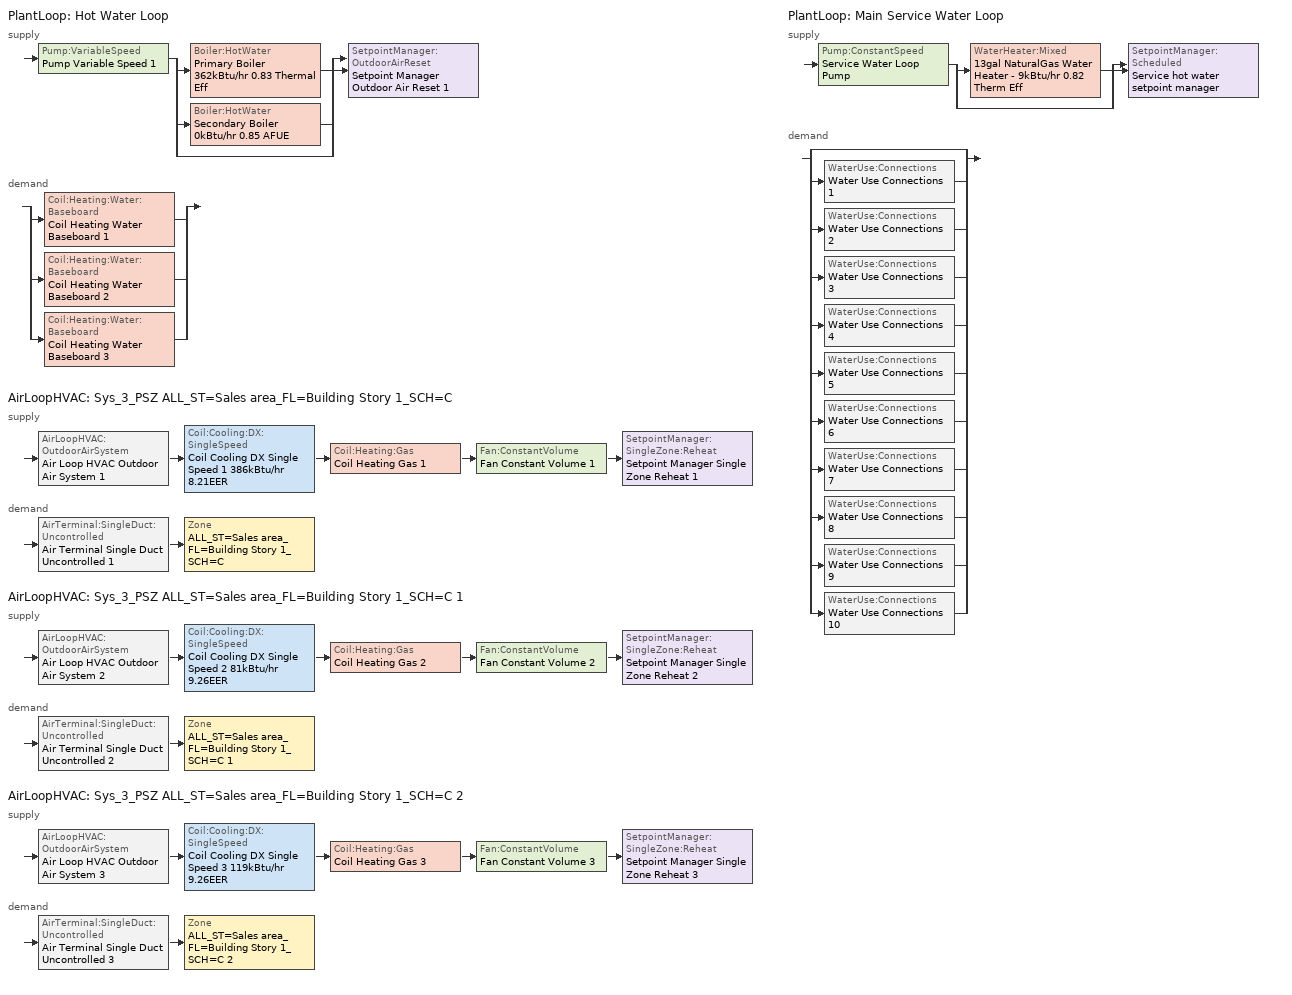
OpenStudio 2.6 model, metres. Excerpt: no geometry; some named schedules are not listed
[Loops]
PlantLoop 'Hot Water Loop'
 supply: Pump:VariableSpeed 'Pump Variable Speed 1' > split
  | Boiler:HotWater 'Primary Boiler 362kBtu/hr 0.83 Thermal Eff'
  | Boiler:HotWater 'Secondary Boiler 0kBtu/hr 0.85 AFUE'
  | bypass
  join > SetpointManager:OutdoorAirReset 'Setpoint Manager Outdoor Air Reset 1'
 demand: split
  | Coil:Heating:Water:Baseboard 'Coil Heating Water Baseboard 1'
  | Coil:Heating:Water:Baseboard 'Coil Heating Water Baseboard 2'
  | Coil:Heating:Water:Baseboard 'Coil Heating Water Baseboard 3'
AirLoopHVAC 'Sys_3_PSZ ALL_ST=Sales area_FL=Building Story 1_SCH=C'
 supply: AirLoopHVAC:OutdoorAirSystem 'Air Loop HVAC Outdoor Air System 1' > Coil:Cooling:DX:SingleSpeed 'Coil Cooling DX Single Speed 1 386kBtu/hr 8.21EER' > Coil:Heating:Gas 'Coil Heating Gas 1' > Fan:ConstantVolume 'Fan Constant Volume 1' > SetpointManager:SingleZone:Reheat 'Setpoint Manager Single Zone Reheat 1'
 demand: AirTerminal:SingleDuct:Uncontrolled 'Air Terminal Single Duct Uncontrolled 1' > Zone 'ALL_ST=Sales area_FL=Building Story 1_SCH=C'
AirLoopHVAC 'Sys_3_PSZ ALL_ST=Sales area_FL=Building Story 1_SCH=C 1'
 supply: AirLoopHVAC:OutdoorAirSystem 'Air Loop HVAC Outdoor Air System 2' > Coil:Cooling:DX:SingleSpeed 'Coil Cooling DX Single Speed 2 81kBtu/hr 9.26EER' > Coil:Heating:Gas 'Coil Heating Gas 2' > Fan:ConstantVolume 'Fan Constant Volume 2' > SetpointManager:SingleZone:Reheat 'Setpoint Manager Single Zone Reheat 2'
 demand: AirTerminal:SingleDuct:Uncontrolled 'Air Terminal Single Duct Uncontrolled 2' > Zone 'ALL_ST=Sales area_FL=Building Story 1_SCH=C 1'
AirLoopHVAC 'Sys_3_PSZ ALL_ST=Sales area_FL=Building Story 1_SCH=C 2'
 supply: AirLoopHVAC:OutdoorAirSystem 'Air Loop HVAC Outdoor Air System 3' > Coil:Cooling:DX:SingleSpeed 'Coil Cooling DX Single Speed 3 119kBtu/hr 9.26EER' > Coil:Heating:Gas 'Coil Heating Gas 3' > Fan:ConstantVolume 'Fan Constant Volume 3' > SetpointManager:SingleZone:Reheat 'Setpoint Manager Single Zone Reheat 3'
 demand: AirTerminal:SingleDuct:Uncontrolled 'Air Terminal Single Duct Uncontrolled 3' > Zone 'ALL_ST=Sales area_FL=Building Story 1_SCH=C 2'
PlantLoop 'Main Service Water Loop'
 supply: Pump:ConstantSpeed 'Service Water Loop Pump' > split
  | WaterHeater:Mixed '13gal NaturalGas Water Heater - 9kBtu/hr 0.82 Therm Eff'
  | bypass
  join > SetpointManager:Scheduled 'Service hot water setpoint manager'
 demand: split
  | bypass
  | WaterUse:Connections 'Water Use Connections 1'
  | WaterUse:Connections 'Water Use Connections 2'
  | WaterUse:Connections 'Water Use Connections 3'
  | WaterUse:Connections 'Water Use Connections 4'
  | WaterUse:Connections 'Water Use Connections 5'
  | WaterUse:Connections 'Water Use Connections 6'
  | WaterUse:Connections 'Water Use Connections 7'
  | WaterUse:Connections 'Water Use Connections 8'
  | WaterUse:Connections 'Water Use Connections 9'
  | WaterUse:Connections 'Water Use Connections 10'
[Sizing:Zone] Zone Cooling Design Supply Air Temperature Input Method=SupplyAirTemperature; Zone Cooling Design Supply Air Temperature {C}=13; Zone Cooling Design Supply Air Temperature Difference {deltaC}=11.11; Zone Heating Design Supply Air Temperature Input Method=SupplyAirTemperature; Zone Heating Design Supply Air Temperature {C}=43; Zone Heating Design Supply Air Temperature Difference {deltaC}=11.11; Zone Cooling Design Supply Air Humidity Ratio {kg-H2O/kg-air}=0.0085; Zone Heating Design Supply Air Humidity Ratio {kg-H2O/kg-air}=0.008; Zone Heating Sizing Factor=1.3; Zone Cooling Sizing Factor=1.1; Cooling Design Air Flow Method=DesignDay; Heating Design Air Flow Method=DesignDay; Account for Dedicated Outdoor Air System=No; Dedicated Outdoor Air System Control Strategy=NeutralSupplyAir; Dedicated Outdoor Air Low Setpoint Temperature for Design {C}=autosize; Dedicated Outdoor Air High Setpoint Temperature for Design {C}=autosize
ALL_ST=Sales area_FL=Building Story 1_SCH=C; ALL_ST=Sales area_FL=Building Story 1_SCH=C 1; ALL_ST=Sales area_FL=Building Story 1_SCH=C 2
[Zone equipment]
ALL_ST=Sales area_FL=Building Story 1_SCH=C: Air Terminal Single Duct Uncontrolled 1, Zone HVAC Baseboard Convective Water 1
ALL_ST=Sales area_FL=Building Story 1_SCH=C 1: Air Terminal Single Duct Uncontrolled 2, Zone HVAC Baseboard Convective Water 2
ALL_ST=Sales area_FL=Building Story 1_SCH=C 2: Air Terminal Single Duct Uncontrolled 3, Zone HVAC Baseboard Convective Water 3
[PlantLoop] Glycol Concentration=0; Plant Loop Volume {m3}=Autocalculate; Load Distribution Scheme=Optimal
Name | Fluid Type | Maximum Loop Temperature {C} | Minimum Loop Temperature {C}
Hot Water Loop | Water
Main Service Water Loop |  | 60 | 10
[Sizing:Plant] Loop Type=Heating; Sizing Option=NonCoincident; Zone Timesteps in Averaging Window=1; Coincident Sizing Factor Mode=None
Name | Design Loop Exit Temperature {C} | Loop Design Temperature Difference {deltaC}
Hot Water Loop | 82 | 16
Main Service Water Loop | 60 | 5
[Pump:VariableSpeed]
Pump Variable Speed 1: Motor Efficiency=0.855; Pump Control Type=Intermittent; Skin Loss Radiative Fraction=0.5; Design Power Sizing Method=PowerPerFlowPerPressure; Design Electric Power per Unit Flow Rate {W/(m3/s)}=348701.1; Design Shaft Power per Unit Flow Rate per Unit Head {W-s/m3-Pa}=1.43473; Design Minimum Flow Rate Fraction=0
[Boiler:HotWater] Fuel Type=NaturalGas; Normalized Boiler Efficiency Curve=BOILER-EFFFPLR-NECB2011; Water Outlet Upper Temperature Limit {C}=99; Boiler Flow Mode=ConstantFlow; Parasitic Electric Load {W}=0; Sizing Factor=1
Name | Nominal Capacity {W} | Nominal Thermal Efficiency
Primary Boiler 362kBtu/hr 0.83 Thermal Eff | 106198 | 0.83
Secondary Boiler 0kBtu/hr 0.85 AFUE | 0.001 | 0.85
[SetpointManager:OutdoorAirReset]
Setpoint Manager Outdoor Air Reset 1: Control Variable=Temperature; Setpoint at Outdoor Low Temperature {C}=82; Outdoor Low Temperature {C}=-16; Setpoint at Outdoor High Temperature {C}=60; Outdoor High Temperature {C}=0
[AirLoopHVAC] Design Supply Air Flow Rate {m3/s}=AutoSize
Name | Availability Schedule
Sys_3_PSZ ALL_ST=Sales area_FL=Building Story 1_SCH=C | Sys_3_PSZ ALL_ST=Sales area_FL=Building Story 1_SCH=C Occ Sch
Sys_3_PSZ ALL_ST=Sales area_FL=Building Story 1_SCH=C 1 | Sys_3_PSZ ALL_ST=Sales area_FL=Building Story 1_SCH=C 1 Occ Sch
Sys_3_PSZ ALL_ST=Sales area_FL=Building Story 1_SCH=C 2 | Sys_3_PSZ ALL_ST=Sales area_FL=Building Story 1_SCH=C 2 Occ Sch
[Sizing:System] Type of Load to Size On=Sensible; Design Outdoor Air Flow Rate {m3/s}=Autosize; Minimum System Air Flow Ratio=1; Preheat Design Temperature {C}=7; Preheat Design Humidity Ratio {kg-H2O/kg-Air}=0.008; Precool Design Temperature {C}=13; Precool Design Humidity Ratio {kg-H2O/kg-Air}=0.008; Central Cooling Design Supply Air Temperature {C}=13; Central Heating Design Supply Air Temperature {C}=43; Sizing Option=NonCoincident; 100% Outdoor Air in Cooling=No; 100% Outdoor Air in Heating=No; Central Cooling Design Supply Air Humidity Ratio {kg-H2O/kg-Air}=0.0085; Central Heating Design Supply Air Humidity Ratio {kg-H2O/kg-Air}=0.008; Cooling Design Air Flow Method=DesignDay; Cooling Design Air Flow Rate {m3/s}=0; Heating Design Air Flow Method=DesignDay; Heating Design Air Flow Rate {m3/s}=0; System Outdoor Air Method=ZoneSum; Zone Maximum Outdoor Air Fraction=1; Cooling Supply Air Flow Rate Per Floor Area {m3/s-m2}=0.00996765; Cooling Fraction of Autosized Cooling Supply Air Flow Rate=1; Cooling Supply Air Flow Rate Per Unit Cooling Capacity {m3/s-W}=3.94755e-05; Heating Supply Air Flow Rate Per Floor Area {m3/s-m2}=0.00996765; Heating Fraction of Autosized Heating Supply Air Flow Rate=1; Heating Fraction of Autosized Cooling Supply Air Flow Rate=1; Heating Supply Air Flow Rate Per Unit Heating Capacity {m3/s-W}=3.15882e-05; Cooling Design Capacity Method=CoolingDesignCapacity; Cooling Design Capacity {W}=autosize; Cooling Design Capacity Per Floor Area {W/m2}=234.7; Fraction of Autosized Cooling Design Capacity=1; Heating Design Capacity Method=HeatingDesignCapacity; Heating Design Capacity {W}=autosize; Heating Design Capacity Per Floor Area {W/m2}=157; Fraction of Autosized Heating Design Capacity=1; Central Cooling Capacity Control Method=OnOff
Sys_3_PSZ ALL_ST=Sales area_FL=Building Story 1_SCH=C; Sys_3_PSZ ALL_ST=Sales area_FL=Building Story 1_SCH=C 1; Sys_3_PSZ ALL_ST=Sales area_FL=Building Story 1_SCH=C 2
[Fan:ConstantVolume] Availability Schedule=Always On Discrete; Fan Efficiency=0.39975; Pressure Rise {Pa}=640; Maximum Flow Rate {m3/s}=AutoSize; Motor Efficiency=0.615
Fan Constant Volume 1; Fan Constant Volume 2; Fan Constant Volume 3
[Coil:Heating:Gas] Availability Schedule=Always On Discrete; Nominal Capacity {W}=AutoSize; Parasitic Electric Load {W}=0; Part Load Fraction Correlation Curve=FURNACE-EFFPLR-NECB2011; Parasitic Gas Load {W}=0
Name | Gas Burner Efficiency
Coil Heating Gas 1; Coil Heating Gas 3 | 0.81
Coil Heating Gas 2 | 0.924
[Coil:Cooling:DX:SingleSpeed] Availability Schedule=Always On Discrete; Rated Total Cooling Capacity {W}=autosize; Rated Sensible Heat Ratio=autosize; Rated Air Flow Rate {m3/s}=autosize; Rated Evaporator Fan Power Per Volume Flow Rate {W/(m3/s)}=773.3; Total Cooling Capacity Function of Temperature Curve=DXCOOL-NECB2011-REF-CAPFT; Total Cooling Capacity Function of Flow Fraction Curve=DXCOOL-NECB2011-REF-CAPFFLOW; Energy Input Ratio Function of Temperature Curve=DXCOOL-NECB2011-REF-COOLEIRFT; Energy Input Ratio Function of Flow Fraction Curve=DXCOOL-NECB2011-REF-COOLEIRFFLOW; Part Load Fraction Correlation Curve=DXCOOL-NECB2011-REF-COOLPLFFPLR; Condenser Type=AirCooled; Evaporative Condenser Effectiveness=0; Evaporative Condenser Air Flow Rate {m3/s}=Autosize; Evaporative Condenser Pump Rated Power Consumption {W}=Autosize; Crankcase Heater Capacity {W}=0; Maximum Outdoor Dry-Bulb Temperature for Crankcase Heater Operation {C}=0; Basin Heater Capacity {W/K}=0; Basin Heater Setpoint Temperature {C}=10
Name | Rated COP {W/W}
Coil Cooling DX Single Speed 1 386kBtu/hr 8.21EER | 3.02371
Coil Cooling DX Single Speed 2 81kBtu/hr 9.26EER | 3.18835
Coil Cooling DX Single Speed 3 119kBtu/hr 9.26EER | 3.2161
[Controller:OutdoorAir] Minimum Outdoor Air Flow Rate {m3/s}=autosize; Maximum Outdoor Air Flow Rate {m3/s}=Autosize; Economizer Control Type=DifferentialEnthalpy; Economizer Control Action Type=ModulateFlow; Lockout Type=NoLockout; Minimum Limit Type=FixedMinimum; High Humidity Control=No; Heat Recovery Bypass Control Type=BypassWhenOAFlowGreaterThanMinimum
Name | Minimum Outdoor Air Schedule | Controller Mechanical Ventilation
Controller Outdoor Air 1 | Sys_3_PSZ ALL_ST=Sales area_FL=Building Story 1_SCH=C Occ Sch | Controller Mechanical Ventilation 1
Controller Outdoor Air 2 | Sys_3_PSZ ALL_ST=Sales area_FL=Building Story 1_SCH=C 1 Occ Sch | Controller Mechanical Ventilation 2
Controller Outdoor Air 3 | Sys_3_PSZ ALL_ST=Sales area_FL=Building Story 1_SCH=C 2 Occ Sch | Controller Mechanical Ventilation 3
[Controller:MechanicalVentilation] Availability Schedule=Always On Discrete; System Outdoor Air Method=ZoneSum
Controller Mechanical Ventilation 1; Controller Mechanical Ventilation 2; Controller Mechanical Ventilation 3
[AirLoopHVAC:OutdoorAirSystem]
Name | Controller
Air Loop HVAC Outdoor Air System 1 | Controller Outdoor Air 1
Air Loop HVAC Outdoor Air System 2 | Controller Outdoor Air 2
Air Loop HVAC Outdoor Air System 3 | Controller Outdoor Air 3
[SetpointManager:SingleZone:Reheat] Minimum Supply Air Temperature {C}=13; Maximum Supply Air Temperature {C}=43
Name | Control Zone
Setpoint Manager Single Zone Reheat 1 | ALL_ST=Sales area_FL=Building Story 1_SCH=C
Setpoint Manager Single Zone Reheat 2 | ALL_ST=Sales area_FL=Building Story 1_SCH=C 1
Setpoint Manager Single Zone Reheat 3 | ALL_ST=Sales area_FL=Building Story 1_SCH=C 2
[AirTerminal:SingleDuct:Uncontrolled] Availability Schedule=Always On Discrete; Maximum Air Flow Rate {m3/s}=AutoSize
Air Terminal Single Duct Uncontrolled 1; Air Terminal Single Duct Uncontrolled 2; Air Terminal Single Duct Uncontrolled 3
[Coil:Heating:Water:Baseboard] Heating Design Capacity Method=HeatingDesignCapacity; Heating Design Capacity {W}=autosize; Heating Design Capacity Per Floor Area {W/m2}=0; Fraction of Autosized Heating Design Capacity=0.8
Coil Heating Water Baseboard 1; Coil Heating Water Baseboard 2; Coil Heating Water Baseboard 3
[ZoneHVAC:Baseboard:Convective:Water] Availability Schedule=Always On Discrete
Name | Heating Coil
Zone HVAC Baseboard Convective Water 1 | Coil Heating Water Baseboard 1
Zone HVAC Baseboard Convective Water 2 | Coil Heating Water Baseboard 2
Zone HVAC Baseboard Convective Water 3 | Coil Heating Water Baseboard 3
[SetpointManager:Scheduled]
Service hot water setpoint manager: Control Variable=Temperature; Schedule=Service Water Loop Temp - 140F
[Pump:ConstantSpeed]
Service Water Loop Pump: Rated Flow Rate {m3/s}=autosize; Rated Pump Head {Pa}=194.952; Rated Power Consumption {W}=autosize; Motor Efficiency=0.7; Fraction of Motor Inefficiencies to Fluid Stream=0; Pump Control Type=Intermittent; Design Power Sizing Method=PowerPerFlowPerPressure; Design Electric Power per Unit Flow Rate {W/(m3/s)}=348701.1; Design Shaft Power per Unit Flow Rate per Unit Head {W-s/m3-Pa}=1.28205
[WaterHeater:Mixed]
13gal NaturalGas Water Heater - 9kBtu/hr 0.82 Therm Eff: Tank Volume {m3}=0.0506259; Setpoint Temperature Schedule=Service Water Loop Temp - 140F; Deadband Temperature Difference {deltaC}=2; Maximum Temperature Limit {C}=82.2222; Heater Control Type=Cycle; Heater Maximum Capacity {W}=2645.2; Heater Fuel Type=NaturalGas; Heater Thermal Efficiency=0.82; Part Load Factor Curve=SWH-EFFFPLR-NECB2011; Off Cycle Parasitic Fuel Consumption Rate {W}=20; Off Cycle Parasitic Fuel Type=NaturalGas; Off Cycle Parasitic Heat Fraction to Tank=0.8; On Cycle Parasitic Fuel Type=NaturalGas; On Cycle Parasitic Heat Fraction to Tank=0; Ambient Temperature Indicator=Schedule; Ambient Temperature Schedule=Water Heater Ambient Temp Schedule - 70F; Off Cycle Loss Coefficient to Ambient Temperature {W/K}=0.531156; On Cycle Loss Coefficient to Ambient Temperature {W/K}=0.531156; Use Side Effectiveness=1; Source Side Effectiveness=1; Use Side Design Flow Rate {m3/s}=autosize; Source Side Design Flow Rate {m3/s}=autosize; Indirect Water Heating Recovery Time {hr}=1.5; Source Side Flow Control Mode=IndirectHeatPrimarySetpoint
[WaterUse:Connections]
Name | Water Use Equipment Name 1
Water Use Connections 1 | Lgstore1 Service Water Use 0.04gal/min
Water Use Connections 2 | Lgstore2 Service Water Use 0.04gal/min
Water Use Connections 3 | Smstore1 Service Water Use 0.02gal/min
Water Use Connections 4 | Smstore2 Service Water Use 0.02gal/min
Water Use Connections 5 | Smstore3 Service Water Use 0.02gal/min
Water Use Connections 6 | Smstore4 Service Water Use 0.02gal/min
Water Use Connections 7 | Smstore5 Service Water Use 0.02gal/min
Water Use Connections 8 | Smstore6 Service Water Use 0.02gal/min
Water Use Connections 9 | Smstore7 Service Water Use 0.02gal/min
Water Use Connections 10 | Smstore8 Service Water Use 0.02gal/min
[WaterUse:Equipment:Definition]
Name | Peak Flow Rate {m3/s} | Target Temperature Schedule | Sensible Fraction Schedule | Latent Fraction Schedule
Lgstore1 Service Water Use Def 0.04gal/min | 2.46715e-06 | Schedule Ruleset 5 | Schedule Ruleset 3 | Schedule Ruleset 4
Lgstore2 Service Water Use Def 0.04gal/min | 2.46715e-06 | Schedule Ruleset 8 | Schedule Ruleset 6 | Schedule Ruleset 7
Smstore1 Service Water Use Def 0.02gal/min | 1.23358e-06 | Schedule Ruleset 11 | Schedule Ruleset 9 | Schedule Ruleset 10
Smstore2 Service Water Use Def 0.02gal/min | 1.23358e-06 | Schedule Ruleset 14 | Schedule Ruleset 12 | Schedule Ruleset 13
Smstore3 Service Water Use Def 0.02gal/min | 1.23358e-06 | Schedule Ruleset 17 | Schedule Ruleset 15 | Schedule Ruleset 16
Smstore4 Service Water Use Def 0.02gal/min | 1.23358e-06 | Schedule Ruleset 20 | Schedule Ruleset 18 | Schedule Ruleset 19
Smstore5 Service Water Use Def 0.02gal/min | 1.23358e-06 | Schedule Ruleset 23 | Schedule Ruleset 21 | Schedule Ruleset 22
Smstore6 Service Water Use Def 0.02gal/min | 1.23358e-06 | Schedule Ruleset 26 | Schedule Ruleset 24 | Schedule Ruleset 25
Smstore7 Service Water Use Def 0.02gal/min | 1.23358e-06 | Schedule Ruleset 29 | Schedule Ruleset 27 | Schedule Ruleset 28
Smstore8 Service Water Use Def 0.02gal/min | 1.23358e-06 | Schedule Ruleset 32 | Schedule Ruleset 30 | Schedule Ruleset 31
[WaterUse:Equipment] Flow Rate Fraction Schedule=NECB-C-Service Water Heating
Name | Water Use Equipment Definition | Space
Lgstore1 Service Water Use 0.04gal/min | Lgstore1 Service Water Use Def 0.04gal/min | LGstore1
Lgstore2 Service Water Use 0.04gal/min | Lgstore2 Service Water Use Def 0.04gal/min | LGstore2
Smstore1 Service Water Use 0.02gal/min | Smstore1 Service Water Use Def 0.02gal/min | SMstore1
Smstore2 Service Water Use 0.02gal/min | Smstore2 Service Water Use Def 0.02gal/min | SMstore2
Smstore3 Service Water Use 0.02gal/min | Smstore3 Service Water Use Def 0.02gal/min | SMstore3
Smstore4 Service Water Use 0.02gal/min | Smstore4 Service Water Use Def 0.02gal/min | SMstore4
Smstore5 Service Water Use 0.02gal/min | Smstore5 Service Water Use Def 0.02gal/min | SMstore5
Smstore6 Service Water Use 0.02gal/min | Smstore6 Service Water Use Def 0.02gal/min | SMstore6
Smstore7 Service Water Use 0.02gal/min | Smstore7 Service Water Use Def 0.02gal/min | SMstore7
Smstore8 Service Water Use 0.02gal/min | Smstore8 Service Water Use Def 0.02gal/min | SMstore8
[Schedule:Ruleset]
Name | Default Day Schedule | Summer Design Day Schedule | Winter Design Day Schedule
Service Water Loop Temp - 140F | Service Water Loop Temp - 140F Default
Water Heater Ambient Temp Schedule - 70F | Water Heater Ambient Temp Schedule - 70F Default
NECB-C-Service Water Heating | NECB-C-Service Water Heating Default
Sys_3_PSZ ALL_ST=Sales area_FL=Building Story 1_SCH=C Occ Sch | Sys_3_PSZ ALL_ST=Sales area_FL=Building Story 1_SCH=C Occ Sch Default | Sys_3_PSZ ALL_ST=Sales area_FL=Building Story 1_SCH=C Occ Sch Summer Design Day | Sys_3_PSZ ALL_ST=Sales area_FL=Building Story 1_SCH=C Occ Sch Winter Design Day
Sys_3_PSZ ALL_ST=Sales area_FL=Building Story 1_SCH=C 1 Occ Sch | Sys_3_PSZ ALL_ST=Sales area_FL=Building Story 1_SCH=C 1 Occ Sch Default | Sys_3_PSZ ALL_ST=Sales area_FL=Building Story 1_SCH=C 1 Occ Sch Summer Design Day | Sys_3_PSZ ALL_ST=Sales area_FL=Building Story 1_SCH=C 1 Occ Sch Winter Design Day
Sys_3_PSZ ALL_ST=Sales area_FL=Building Story 1_SCH=C 2 Occ Sch | Sys_3_PSZ ALL_ST=Sales area_FL=Building Story 1_SCH=C 2 Occ Sch Default | Sys_3_PSZ ALL_ST=Sales area_FL=Building Story 1_SCH=C 2 Occ Sch Summer Design Day | Sys_3_PSZ ALL_ST=Sales area_FL=Building Story 1_SCH=C 2 Occ Sch Winter Design Day
[Schedule:Day]
Sys_3_PSZ ALL_ST=Sales area_FL=Building Story 1_SCH=C Occ Sch Default; Sys_3_PSZ ALL_ST=Sales area_FL=Building Story 1_SCH=C Occ Sch Winter Design Day; Sys_3_PSZ ALL_ST=Sales area_FL=Building Story 1_SCH=C Occ Sch Summer Design Day; Sys_3_PSZ ALL_ST=Sales area_FL=Building Story 1_SCH=C 1 Occ Sch Default; Sys_3_PSZ ALL_ST=Sales area_FL=Building Story 1_SCH=C 1 Occ Sch Winter Design Day; Sys_3_PSZ ALL_ST=Sales area_FL=Building Story 1_SCH=C 1 Occ Sch Summer Design Day: 24, 0, 1
[Schedule:Rule] Schedule Ruleset=Sys_3_PSZ ALL_ST=Sales area_FL=Building Story 1_SCH=C Occ Sch; Date Specification Type=DateRange; Start Month=1; Start Day=1; End Month=12
Sys_3_PSZ ALL_ST=Sales area_FL=Building Story 1_SCH=C Occ Sch Monday Rule: Rule Order=6; Day Schedule=Sys_3_PSZ ALL_ST=Sales area_FL=Building Story 1_SCH=C Occ Sch Monday; Apply Monday=Yes; End Day=25
Sys_3_PSZ ALL_ST=Sales area_FL=Building Story 1_SCH=C Occ Sch Tuesday Rule: Rule Order=5; Day Schedule=Sys_3_PSZ ALL_ST=Sales area_FL=Building Story 1_SCH=C Occ Sch Tuesday; End Day=26; Apply Tuesday=Yes
Sys_3_PSZ ALL_ST=Sales area_FL=Building Story 1_SCH=C Occ Sch Wednesday Rule: Rule Order=4; Day Schedule=Sys_3_PSZ ALL_ST=Sales area_FL=Building Story 1_SCH=C Occ Sch Wednesday; End Day=27; Apply Wednesday=Yes
Sys_3_PSZ ALL_ST=Sales area_FL=Building Story 1_SCH=C Occ Sch Thursday Rule: Rule Order=3; Day Schedule=Sys_3_PSZ ALL_ST=Sales area_FL=Building Story 1_SCH=C Occ Sch Thursday; End Day=28; Apply Thursday=Yes
Sys_3_PSZ ALL_ST=Sales area_FL=Building Story 1_SCH=C Occ Sch Friday Rule: Rule Order=2; Day Schedule=Sys_3_PSZ ALL_ST=Sales area_FL=Building Story 1_SCH=C Occ Sch Friday; End Day=29; Apply Friday=Yes
Sys_3_PSZ ALL_ST=Sales area_FL=Building Story 1_SCH=C Occ Sch Saturday Rule: Rule Order=1; Day Schedule=Sys_3_PSZ ALL_ST=Sales area_FL=Building Story 1_SCH=C Occ Sch Saturday; End Day=30; Apply Saturday=Yes
Sys_3_PSZ ALL_ST=Sales area_FL=Building Story 1_SCH=C Occ Sch Sunday Rule: Rule Order=0; Day Schedule=Sys_3_PSZ ALL_ST=Sales area_FL=Building Story 1_SCH=C Occ Sch Sunday; End Day=31; Apply Sunday=Yes
[Schedule:Constant]
Always On Discrete: Value=1
[Curve:Biquadratic] Minimum Value of x=13; Maximum Value of x=24; Minimum Value of y=24; Maximum Value of y=46
Name | Coefficient1 Constant | Coefficient2 x | Coefficient3 x**2 | Coefficient4 y | Coefficient5 y**2 | Coefficient6 x*y
DXCOOL-NECB2011-REF-CAPFT | 0.867905 | 0.0142459 | 0.00055436 | -0.0075575 | 3.3e-05 | -0.0001918
DXCOOL-NECB2011-REF-COOLEIRFT | 0.116936 | 0.0284933 | -0.0004112 | 0.0214108 | 0.00016103 | -0.0006791
[Curve:Quadratic] Coefficient1 Constant=1; Coefficient2 x=0; Coefficient3 x**2=0; Minimum Value of x=0; Maximum Value of x=1
DXCOOL-NECB2011-REF-CAPFFLOW; DXCOOL-NECB2011-REF-COOLEIRFFLOW
[Curve:Cubic] Maximum Value of x=1
Name | Coefficient1 Constant | Coefficient2 x | Coefficient3 x**2 | Coefficient4 x**3 | Minimum Value of x
DXCOOL-NECB2011-REF-COOLPLFFPLR | 0.0277 | 4.9151 | -8.184 | 4.2702 | 0.7
BOILER-EFFFPLR-NECB2011 | 0.2901 | 2.6664 | -3.764 | 1.82 | 0
SWH-EFFFPLR-NECB2011 | 0.7576 | 1.0071 | -1.4443 | 0.6844 | 0
FURNACE-EFFPLR-NECB2011 | 0.7277 | 1.0667 | -1.5174 | 0.7282 | 0
